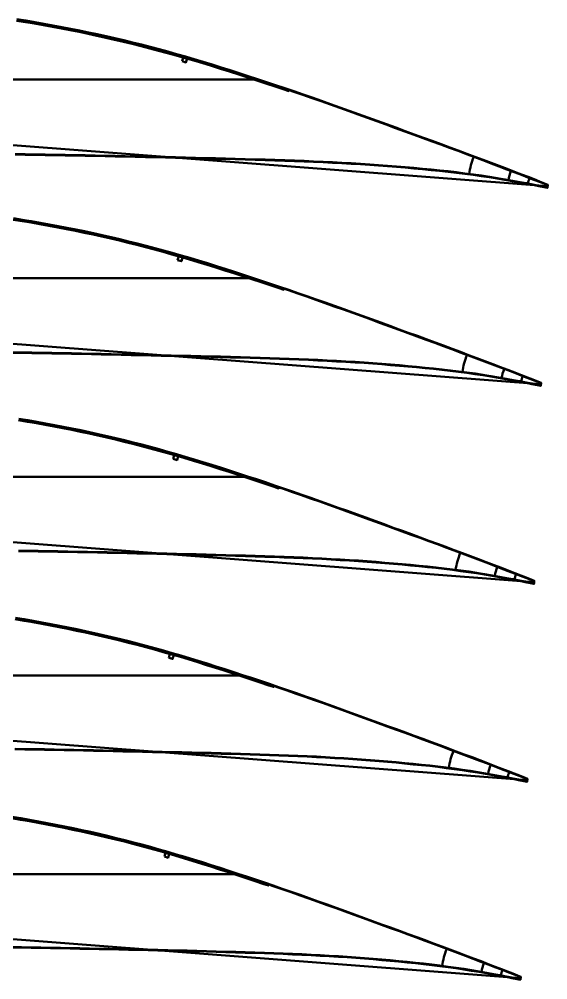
# Model space of a CAD drawing. Header units: metres. Extents: x -3 to 1074, y -15727 to -22.
# Drawn here: x 528 to 1060, y -2806 to -1839 of the extents above; entities that cross this region are included whole.
import ezdxf

# ---------------------------------------------------------------- set-up
doc = ezdxf.new("R2010")
doc.units = ezdxf.units.M
for name, color, linetype, lineweight in [('FoilLayer', 7, 'Continuous', 50), ('StringerLayer', 7, 'Continuous', 50), ('SubLayer', 7, 'Continuous', 50)]:
    doc.layers.add(name, color=color, linetype=linetype, lineweight=lineweight)

msp = doc.modelspace()

# ---------------------------------------------------------------- linework, layer by layer
at = {"layer": 'FoilLayer'}
for points in [[(524.38, -1975.81), (534.47, -1975.94), (544.55, -1976.09), (554.62, -1976.25), (564.69, -1976.41), (574.75, -1976.58), (584.8, -1976.76), (594.84, -1976.95), (604.88, -1977.16), (614.95, -1977.38), (625.03, -1977.61), (635.12, -1977.83), (645.21, -1978.05), (655.31, -1978.26), (665.39, -1978.48), (675.47, -1978.71), (685.56, -1978.94), (695.64, -1979.18), (705.71, -1979.41), (715.75, -1979.64), (725.78, -1979.89), (735.78, -1980.15), (745.79, -1980.42), (755.81, -1980.71), (765.81, -1981), (775.77, -1981.29), (785.65, -1981.59), (795.46, -1981.91), (805.24, -1982.27), (814.96, -1982.63), (824.6, -1983.02), (834.12, -1983.44), (843.6, -1983.92), (853.06, -1984.45), (862.48, -1984.99), (871.82, -1985.53), (880.98, -1986.07), (889.95, -1986.7), (898.89, -1987.43), (907.84, -1988.16), (916.69, -1988.87), (925.42, -1989.64), (934.11, -1990.5), (942.78, -1991.37), (951.36, -1992.18), (959.8, -1993.05), (968.21, -1994.06), (976.67, -1995.14), (985.08, -1996.22), (993.27, -1997.32), (1001.29, -1998.56), (1009.26, -1999.88), (1017.09, -2001.23), (1024.65, -2002.54), (1031.84, -2003.85), (1038.65, -2005.14), (1045.03, -2006.34), (1050.97, -2007.5), (1056.42, -2008.59), (1059.8, -2009.3), (1060.12, -2006.12), (1056.94, -2004.82), (1051.84, -2002.85), (1046.32, -2000.66), (1040.28, -1998.31), (1033.7, -1995.8), (1026.62, -1993.1), (1019.13, -1990.23), (1011.29, -1987.24), (1003.22, -1984.16), (995.07, -1981.09), (986.86, -1978.05), (978.54, -1974.91), (970.11, -1971.71), (961.54, -1968.53), (952.83, -1965.3), (943.98, -1962.07), (934.95, -1958.75), (925.79, -1955.4), (916.51, -1952.01), (907.17, -1948.6), (897.8, -1945.18), (888.43, -1941.77), (879.06, -1938.37), (869.69, -1934.99), (860.33, -1931.62), (850.98, -1928.27), (841.67, -1924.95), (832.4, -1921.67), (823.15, -1918.42), (813.9, -1915.21), (804.68, -1912.02), (795.48, -1908.88), (786.3, -1905.77), (777.13, -1902.7), (767.97, -1899.68), (758.81, -1896.69), (749.65, -1893.73), (740.51, -1890.81), (731.43, -1887.93), (722.42, -1885.12), (713.46, -1882.38), (704.54, -1879.71), (695.65, -1877.11), (686.77, -1874.57), (677.9, -1872.1), (669.05, -1869.69), (660.2, -1867.34), (651.36, -1865.06), (642.51, -1862.85), (633.65, -1860.7), (624.77, -1858.61), (615.87, -1856.58), (606.95, -1854.61), (598.03, -1852.69), (589.08, -1850.84), (580.12, -1849.05), (571.14, -1847.32), (562.13, -1845.64), (553.09, -1844.02), (544.03, -1842.45), (534.97, -1840.93), (525.9, -1839.47)], [(524.39, -1975.36), (534.47, -1975.49), (544.55, -1975.64), (554.63, -1975.8), (564.7, -1975.96), (574.76, -1976.13), (584.81, -1976.31), (594.85, -1976.5), (604.89, -1976.71), (614.96, -1976.93), (625.04, -1977.16), (635.13, -1977.38), (645.22, -1977.6), (655.32, -1977.81), (665.4, -1978.03), (675.48, -1978.26), (685.57, -1978.49), (695.65, -1978.73), (705.72, -1978.96), (715.77, -1979.19), (725.79, -1979.44), (735.79, -1979.7), (745.8, -1979.97), (755.82, -1980.26), (765.82, -1980.55), (775.78, -1980.84), (785.67, -1981.14), (795.48, -1981.46), (805.25, -1981.82), (814.98, -1982.18), (824.62, -1982.57), (834.15, -1982.99), (843.63, -1983.47), (853.09, -1984), (862.51, -1984.54), (871.85, -1985.08), (881.01, -1985.62), (889.98, -1986.25), (898.93, -1986.98), (907.88, -1987.71), (916.73, -1988.42), (925.47, -1989.19), (934.16, -1990.06), (942.82, -1990.92), (951.4, -1991.73), (959.86, -1992.6), (968.27, -1993.61), (976.73, -1994.7), (985.14, -1995.78), (993.34, -1996.87), (1001.36, -1998.12), (1009.34, -1999.44), (1017.17, -2000.78), (1024.73, -2002.1), (1031.93, -2003.4), (1038.74, -2004.69), (1045.12, -2005.9), (1051.05, -2007.06), (1056.52, -2008.15), (1059.89, -2008.86), (1059.95, -2006.54), (1056.78, -2005.24), (1051.67, -2003.27), (1046.15, -2001.08), (1040.12, -1998.73), (1033.54, -1996.22), (1026.46, -1993.52), (1018.97, -1990.65), (1011.12, -1987.66), (1003.06, -1984.58), (994.91, -1981.51), (986.7, -1978.47), (978.38, -1975.33), (969.96, -1972.13), (961.39, -1968.95), (952.68, -1965.72), (943.82, -1962.49), (934.8, -1959.18), (925.63, -1955.82), (916.36, -1952.43), (907.02, -1949.02), (897.65, -1945.6), (888.28, -1942.19), (878.91, -1938.79), (869.54, -1935.41), (860.18, -1932.04), (850.83, -1928.7), (841.52, -1925.38), (832.25, -1922.09), (823, -1918.85), (813.76, -1915.63), (804.53, -1912.45), (799.97, -1910.89), (799.63, -1911.88), (795, -1910.3), (785.82, -1907.19), (776.66, -1904.13), (767.5, -1901.1), (758.34, -1898.12), (749.19, -1895.16), (740.06, -1892.24), (730.99, -1889.37), (721.98, -1886.56), (713.03, -1883.82), (704.12, -1881.15), (695.23, -1878.55), (686.37, -1876.02), (677.51, -1873.55), (668.66, -1871.14), (659.83, -1868.79), (651, -1866.52), (642.16, -1864.31), (633.31, -1862.16), (624.44, -1860.07), (615.55, -1858.05), (606.64, -1856.08), (597.72, -1854.16), (588.79, -1852.31), (579.84, -1850.52), (570.87, -1848.79), (561.86, -1847.12), (552.83, -1845.5), (543.79, -1843.93), (534.73, -1842.41), (525.67, -1840.95)], [(521.02, -2175.32), (531.04, -2175.46), (541.05, -2175.6), (551.06, -2175.76), (561.07, -2175.92), (571.07, -2176.09), (581.05, -2176.27), (591.02, -2176.46), (601, -2176.66), (611, -2176.88), (621.02, -2177.11), (631.04, -2177.33), (641.07, -2177.54), (651.1, -2177.76), (661.12, -2177.97), (671.14, -2178.2), (681.16, -2178.44), (691.17, -2178.67), (701.18, -2178.9), (711.16, -2179.13), (721.12, -2179.37), (731.06, -2179.63), (741, -2179.91), (750.96, -2180.19), (760.9, -2180.48), (770.79, -2180.76), (780.61, -2181.06), (790.36, -2181.39), (800.07, -2181.74), (809.73, -2182.1), (819.3, -2182.48), (828.77, -2182.91), (838.19, -2183.38), (847.59, -2183.91), (856.95, -2184.45), (866.22, -2184.98), (875.32, -2185.52), (884.24, -2186.14), (893.12, -2186.87), (902.01, -2187.59), (910.81, -2188.3), (919.48, -2189.06), (928.12, -2189.92), (936.73, -2190.78), (945.25, -2191.59), (953.64, -2192.45), (962, -2193.45), (970.4, -2194.53), (978.76, -2195.61), (986.9, -2196.69), (994.87, -2197.93), (1002.79, -2199.24), (1010.56, -2200.58), (1018.08, -2201.88), (1025.22, -2203.18), (1031.99, -2204.46), (1038.33, -2205.66), (1044.22, -2206.81), (1049.65, -2207.89), (1053, -2208.6), (1053.32, -2205.44), (1050.16, -2204.15), (1045.09, -2202.19), (1039.6, -2200.01), (1033.6, -2197.68), (1027.07, -2195.19), (1020.03, -2192.5), (1012.59, -2189.65), (1004.8, -2186.68), (996.78, -2183.62), (988.69, -2180.57), (980.53, -2177.55), (972.26, -2174.43), (963.89, -2171.25), (955.37, -2168.09), (946.72, -2164.88), (937.92, -2161.67), (928.96, -2158.38), (919.85, -2155.04), (910.63, -2151.68), (901.35, -2148.29), (892.04, -2144.89), (882.73, -2141.5), (873.42, -2138.12), (864.11, -2134.76), (854.81, -2131.42), (845.52, -2128.09), (836.27, -2124.79), (827.06, -2121.53), (817.86, -2118.31), (808.68, -2115.11), (799.51, -2111.95), (790.37, -2108.82), (781.25, -2105.73), (772.14, -2102.69), (763.04, -2099.68), (753.94, -2096.71), (744.84, -2093.77), (735.76, -2090.87), (726.74, -2088.01), (717.79, -2085.22), (708.88, -2082.5), (700.02, -2079.84), (691.18, -2077.26), (682.36, -2074.74), (673.55, -2072.28), (664.75, -2069.88), (655.97, -2067.55), (647.18, -2065.29), (638.39, -2063.09), (629.58, -2060.95), (620.76, -2058.88), (611.92, -2056.86), (603.06, -2054.9), (594.19, -2053), (585.3, -2051.16), (576.4, -2049.38), (567.48, -2047.66), (558.52, -2045.99), (549.54, -2044.38), (540.54, -2042.82), (531.54, -2041.31), (522.53, -2039.86)], [(521.02, -2174.87), (531.05, -2175.01), (541.06, -2175.15), (551.07, -2175.31), (561.08, -2175.47), (571.07, -2175.64), (581.06, -2175.82), (591.03, -2176.01), (601.01, -2176.21), (611.01, -2176.43), (621.03, -2176.66), (631.05, -2176.88), (641.08, -2177.09), (651.11, -2177.31), (661.13, -2177.52), (671.15, -2177.75), (681.17, -2177.99), (691.18, -2178.22), (701.19, -2178.45), (711.17, -2178.68), (721.13, -2178.92), (731.07, -2179.18), (741.02, -2179.46), (750.97, -2179.74), (760.91, -2180.03), (770.8, -2180.31), (780.62, -2180.61), (790.38, -2180.94), (800.09, -2181.29), (809.75, -2181.65), (819.32, -2182.04), (828.8, -2182.46), (838.21, -2182.93), (847.61, -2183.46), (856.97, -2184), (866.25, -2184.53), (875.35, -2185.07), (884.27, -2185.69), (893.16, -2186.42), (902.05, -2187.15), (910.85, -2187.85), (919.53, -2188.61), (928.16, -2189.47), (936.77, -2190.33), (945.3, -2191.14), (953.7, -2192), (962.05, -2193.01), (970.46, -2194.09), (978.82, -2195.16), (986.97, -2196.25), (994.94, -2197.48), (1002.86, -2198.8), (1010.64, -2200.13), (1018.16, -2201.44), (1025.31, -2202.74), (1032.07, -2204.02), (1038.42, -2205.22), (1044.31, -2206.37), (1049.74, -2207.45), (1053.09, -2208.16), (1053.15, -2205.85), (1050, -2204.57), (1044.92, -2202.61), (1039.44, -2200.43), (1033.44, -2198.1), (1026.9, -2195.61), (1019.87, -2192.93), (1012.43, -2190.07), (1004.64, -2187.1), (996.62, -2184.04), (988.53, -2180.99), (980.37, -2177.97), (972.1, -2174.85), (963.73, -2171.67), (955.22, -2168.51), (946.57, -2165.31), (937.77, -2162.09), (928.8, -2158.8), (919.69, -2155.46), (910.48, -2152.1), (901.2, -2148.71), (891.89, -2145.31), (882.58, -2141.92), (873.27, -2138.55), (863.96, -2135.19), (854.66, -2131.84), (845.37, -2128.52), (836.12, -2125.22), (826.91, -2121.96), (817.72, -2118.73), (808.53, -2115.54), (799.37, -2112.37), (794.83, -2110.82), (794.49, -2111.81), (789.89, -2110.24), (780.78, -2107.16), (771.67, -2104.11), (762.57, -2101.11), (753.48, -2098.14), (744.38, -2095.2), (735.31, -2092.3), (726.29, -2089.44), (717.35, -2086.65), (708.45, -2083.93), (699.6, -2081.28), (690.77, -2078.7), (681.96, -2076.18), (673.16, -2073.72), (664.37, -2071.33), (655.59, -2069), (646.82, -2066.74), (638.04, -2064.55), (629.24, -2062.41), (620.43, -2060.34), (611.59, -2058.32), (602.75, -2056.37), (593.88, -2054.47), (585.01, -2052.63), (576.12, -2050.85), (567.2, -2049.13), (558.26, -2047.47), (549.28, -2045.85), (540.29, -2044.29), (531.3, -2042.79), (522.3, -2041.34)], [(527.61, -2374.97), (537.56, -2375.12), (547.5, -2375.27), (557.45, -2375.43), (567.38, -2375.6), (577.3, -2375.77), (587.21, -2375.96), (597.12, -2376.17), (607.05, -2376.39), (617.01, -2376.61), (626.97, -2376.83), (636.93, -2377.04), (646.9, -2377.25), (656.85, -2377.47), (666.8, -2377.7), (676.76, -2377.93), (686.71, -2378.16), (696.65, -2378.39), (706.57, -2378.62), (716.46, -2378.86), (726.34, -2379.12), (736.22, -2379.39), (746.11, -2379.67), (755.98, -2379.96), (765.81, -2380.24), (775.57, -2380.54), (785.26, -2380.86), (794.9, -2381.21), (804.51, -2381.57), (814.01, -2381.95), (823.42, -2382.37), (832.78, -2382.85), (842.11, -2383.36), (851.41, -2383.9), (860.63, -2384.43), (869.67, -2384.96), (878.53, -2385.58), (887.36, -2386.3), (896.19, -2387.03), (904.93, -2387.73), (913.55, -2388.49), (922.12, -2389.34), (930.68, -2390.2), (939.15, -2391), (947.49, -2391.85), (955.78, -2392.85), (964.13, -2393.92), (972.44, -2394.99), (980.53, -2396.07), (988.44, -2397.29), (996.31, -2398.6), (1004.04, -2399.93), (1011.5, -2401.22), (1018.6, -2402.51), (1025.32, -2403.79), (1031.62, -2404.98), (1037.48, -2406.12), (1042.87, -2407.2), (1046.2, -2407.9), (1046.52, -2404.76), (1043.38, -2403.48), (1038.34, -2401.53), (1032.89, -2399.37), (1026.93, -2397.05), (1020.43, -2394.57), (1013.44, -2391.91), (1006.05, -2389.07), (998.31, -2386.12), (990.34, -2383.08), (982.3, -2380.05), (974.2, -2377.05), (965.98, -2373.94), (957.66, -2370.79), (949.2, -2367.65), (940.61, -2364.46), (931.86, -2361.27), (922.96, -2358), (913.91, -2354.69), (904.75, -2351.34), (895.53, -2347.98), (886.28, -2344.6), (877.03, -2341.23), (867.78, -2337.88), (858.53, -2334.54), (849.29, -2331.22), (840.06, -2327.91), (830.87, -2324.63), (821.72, -2321.39), (812.58, -2318.19), (803.46, -2315.01), (794.35, -2311.87), (785.27, -2308.76), (776.21, -2305.7), (767.16, -2302.67), (758.11, -2299.68), (749.07, -2296.73), (740.03, -2293.81), (731.01, -2290.93), (722.05, -2288.09), (713.15, -2285.31), (704.3, -2282.61), (695.5, -2279.97), (686.72, -2277.4), (677.96, -2274.9), (669.2, -2272.46), (660.46, -2270.08), (651.73, -2267.76), (643, -2265.51), (634.27, -2263.33), (625.52, -2261.21), (616.75, -2259.14), (607.97, -2257.14), (599.17, -2255.19), (590.35, -2253.3), (581.52, -2251.47), (572.68, -2249.7), (563.81, -2247.99), (554.91, -2246.34), (545.99, -2244.74), (537.05, -2243.18), (528.1, -2241.69)], [(527.62, -2374.52), (537.56, -2374.67), (547.51, -2374.82), (557.45, -2374.98), (567.39, -2375.15), (577.31, -2375.32), (587.22, -2375.51), (597.13, -2375.72), (607.06, -2375.94), (617.02, -2376.16), (626.98, -2376.38), (636.94, -2376.59), (646.91, -2376.8), (656.86, -2377.02), (666.81, -2377.25), (676.77, -2377.48), (686.72, -2377.71), (696.66, -2377.94), (706.58, -2378.17), (716.47, -2378.41), (726.35, -2378.67), (736.23, -2378.94), (746.12, -2379.22), (756, -2379.51), (765.83, -2379.79), (775.58, -2380.09), (785.27, -2380.41), (794.92, -2380.76), (804.52, -2381.12), (814.03, -2381.5), (823.44, -2381.92), (832.8, -2382.4), (842.14, -2382.91), (851.44, -2383.45), (860.66, -2383.98), (869.7, -2384.52), (878.56, -2385.14), (887.39, -2385.86), (896.23, -2386.58), (904.97, -2387.28), (913.59, -2388.04), (922.17, -2388.89), (930.73, -2389.75), (939.19, -2390.55), (947.54, -2391.4), (955.84, -2392.4), (964.19, -2393.48), (972.5, -2394.54), (980.59, -2395.62), (988.51, -2396.85), (996.39, -2398.16), (1004.11, -2399.48), (1011.58, -2400.78), (1018.69, -2402.07), (1025.41, -2403.35), (1031.71, -2404.54), (1037.57, -2405.68), (1042.96, -2406.76), (1046.29, -2407.46), (1046.35, -2405.17), (1043.22, -2403.9), (1038.18, -2401.95), (1032.72, -2399.79), (1026.77, -2397.47), (1020.27, -2394.99), (1013.28, -2392.33), (1005.89, -2389.49), (998.15, -2386.54), (990.18, -2383.5), (982.14, -2380.47), (974.04, -2377.47), (965.82, -2374.37), (957.51, -2371.21), (949.05, -2368.07), (940.45, -2364.89), (931.71, -2361.69), (922.8, -2358.42), (913.75, -2355.11), (904.6, -2351.76), (895.38, -2348.4), (886.13, -2345.02), (876.88, -2341.66), (867.63, -2338.3), (858.38, -2334.96), (849.14, -2331.64), (839.91, -2328.33), (830.72, -2325.06), (821.57, -2321.82), (812.43, -2318.61), (803.31, -2315.44), (794.21, -2312.29), (789.7, -2310.75), (789.36, -2311.75), (784.79, -2310.18), (775.73, -2307.12), (766.69, -2304.09), (757.65, -2301.11), (748.61, -2298.16), (739.57, -2295.24), (730.56, -2292.36), (721.6, -2289.52), (712.71, -2286.75), (703.87, -2284.05), (695.08, -2281.41), (686.31, -2278.85), (677.55, -2276.34), (668.81, -2273.9), (660.08, -2271.53), (651.36, -2269.21), (642.64, -2266.97), (633.91, -2264.79), (625.18, -2262.67), (616.42, -2260.61), (607.64, -2258.6), (598.85, -2256.66), (590.05, -2254.77), (581.23, -2252.94), (572.4, -2251.18), (563.54, -2249.47), (554.65, -2247.81), (545.74, -2246.21), (536.8, -2244.66), (527.87, -2243.17)], [(524.18, -2574.48), (534.06, -2574.63), (543.94, -2574.78), (553.82, -2574.94), (563.69, -2575.11), (573.54, -2575.28), (583.39, -2575.47), (593.24, -2575.67), (603.11, -2575.89), (613, -2576.11), (622.89, -2576.33), (632.79, -2576.54), (642.69, -2576.75), (652.58, -2576.97), (662.47, -2577.19), (672.36, -2577.42), (682.25, -2577.66), (692.12, -2577.88), (701.98, -2578.11), (711.81, -2578.35), (721.62, -2578.6), (731.43, -2578.88), (741.26, -2579.16), (751.07, -2579.44), (760.83, -2579.72), (770.53, -2580.02), (780.15, -2580.33), (789.74, -2580.68), (799.28, -2581.04), (808.72, -2581.42), (818.07, -2581.84), (827.36, -2582.31), (836.64, -2582.82), (845.88, -2583.36), (855.04, -2583.88), (864.02, -2584.41), (872.82, -2585.03), (881.59, -2585.74), (890.36, -2586.46), (899.05, -2587.16), (907.61, -2587.91), (916.13, -2588.76), (924.63, -2589.61), (933.04, -2590.41), (941.33, -2591.25), (949.57, -2592.25), (957.87, -2593.31), (966.12, -2594.37), (974.15, -2595.44), (982.02, -2596.66), (989.84, -2597.96), (997.51, -2599.28), (1004.93, -2600.57), (1011.98, -2601.85), (1018.66, -2603.11), (1024.92, -2604.3), (1030.73, -2605.43), (1036.09, -2606.5), (1039.4, -2607.2), (1039.71, -2604.08), (1036.6, -2602.81), (1031.59, -2600.87), (1026.17, -2598.72), (1020.25, -2596.42), (1013.8, -2593.96), (1006.86, -2591.31), (999.51, -2588.49), (991.82, -2585.56), (983.91, -2582.54), (975.92, -2579.53), (967.86, -2576.55), (959.7, -2573.46), (951.44, -2570.33), (943.03, -2567.21), (934.49, -2564.04), (925.81, -2560.87), (916.96, -2557.62), (907.96, -2554.33), (898.87, -2551.01), (889.71, -2547.66), (880.52, -2544.31), (871.33, -2540.96), (862.14, -2537.63), (852.95, -2534.31), (843.77, -2531.01), (834.6, -2527.73), (825.47, -2524.47), (816.38, -2521.25), (807.3, -2518.07), (798.23, -2514.91), (789.19, -2511.79), (780.17, -2508.71), (771.16, -2505.66), (762.17, -2502.65), (753.18, -2499.68), (744.2, -2496.75), (735.22, -2493.85), (726.26, -2490.99), (717.35, -2488.17), (708.51, -2485.41), (699.73, -2482.72), (690.98, -2480.1), (682.26, -2477.55), (673.55, -2475.06), (664.85, -2472.64), (656.17, -2470.27), (647.49, -2467.97), (638.82, -2465.74), (630.15, -2463.57), (621.45, -2461.46), (612.74, -2459.41), (604.02, -2457.42), (595.27, -2455.48), (586.51, -2453.61), (577.74, -2451.79), (568.96, -2450.03), (560.15, -2448.33), (551.31, -2446.69), (542.44, -2445.1), (533.56, -2443.55), (524.67, -2442.07)], [(524.19, -2574.03), (534.07, -2574.18), (543.95, -2574.33), (553.83, -2574.49), (563.7, -2574.66), (573.55, -2574.83), (583.4, -2575.02), (593.25, -2575.22), (603.12, -2575.44), (613.01, -2575.66), (622.9, -2575.88), (632.8, -2576.09), (642.7, -2576.3), (652.59, -2576.52), (662.48, -2576.74), (672.37, -2576.97), (682.26, -2577.21), (692.13, -2577.43), (701.99, -2577.66), (711.82, -2577.9), (721.63, -2578.15), (731.45, -2578.43), (741.27, -2578.71), (751.08, -2578.99), (760.85, -2579.27), (770.54, -2579.57), (780.17, -2579.88), (789.75, -2580.23), (799.29, -2580.59), (808.74, -2580.97), (818.09, -2581.39), (827.39, -2581.86), (836.66, -2582.37), (845.9, -2582.91), (855.06, -2583.43), (864.05, -2583.96), (872.85, -2584.58), (881.63, -2585.3), (890.4, -2586.01), (899.09, -2586.71), (907.65, -2587.46), (916.17, -2588.31), (924.68, -2589.16), (933.09, -2589.96), (941.38, -2590.81), (949.63, -2591.8), (957.93, -2592.87), (966.18, -2593.93), (974.22, -2595), (982.09, -2596.22), (989.91, -2597.52), (997.59, -2598.83), (1005.01, -2600.12), (1012.07, -2601.41), (1018.74, -2602.67), (1025, -2603.85), (1030.82, -2604.99), (1036.18, -2606.06), (1039.49, -2606.76), (1039.54, -2604.49), (1036.43, -2603.23), (1031.43, -2601.29), (1026.01, -2599.14), (1020.09, -2596.84), (1013.64, -2594.38), (1006.7, -2591.73), (999.35, -2588.91), (991.66, -2585.98), (983.75, -2582.96), (975.76, -2579.95), (967.7, -2576.97), (959.54, -2573.88), (951.28, -2570.75), (942.88, -2567.63), (934.34, -2564.47), (925.65, -2561.29), (916.8, -2558.05), (907.81, -2554.75), (898.72, -2551.43), (889.56, -2548.09), (880.37, -2544.73), (871.18, -2541.39), (861.98, -2538.05), (852.8, -2534.74), (843.62, -2531.44), (834.45, -2528.15), (825.32, -2524.9), (816.23, -2521.68), (807.15, -2518.49), (798.09, -2515.34), (789.04, -2512.22), (784.57, -2510.69), (784.23, -2511.68), (779.68, -2510.13), (770.69, -2507.08), (761.7, -2504.08), (752.72, -2501.11), (743.74, -2498.18), (734.76, -2495.28), (725.8, -2492.42), (716.91, -2489.6), (708.08, -2486.84), (699.3, -2484.16), (690.56, -2481.54), (681.84, -2478.99), (673.15, -2476.51), (664.46, -2474.08), (655.78, -2471.72), (647.12, -2469.42), (638.46, -2467.19), (629.79, -2465.02), (621.11, -2462.92), (612.41, -2460.87), (603.69, -2458.88), (594.96, -2456.95), (586.21, -2455.07), (577.45, -2453.26), (568.67, -2451.5), (559.87, -2449.81), (551.04, -2448.16), (542.19, -2446.57), (533.31, -2445.03), (524.43, -2443.55)], [(520.75, -2774), (530.57, -2774.14), (540.39, -2774.29), (550.2, -2774.45), (560, -2774.61), (569.79, -2774.79), (579.57, -2774.98), (589.36, -2775.18), (599.16, -2775.4), (608.99, -2775.62), (618.82, -2775.83), (628.65, -2776.04), (638.49, -2776.25), (648.31, -2776.46), (658.14, -2776.69), (667.96, -2776.92), (677.78, -2777.15), (687.59, -2777.37), (697.38, -2777.6), (707.15, -2777.84), (716.9, -2778.09), (726.65, -2778.36), (736.41, -2778.64), (746.16, -2778.92), (755.86, -2779.2), (765.49, -2779.49), (775.05, -2779.81), (784.57, -2780.15), (794.05, -2780.51), (803.43, -2780.89), (812.72, -2781.3), (821.95, -2781.77), (831.16, -2782.28), (840.34, -2782.81), (849.44, -2783.33), (858.36, -2783.86), (867.11, -2784.47), (875.82, -2785.18), (884.54, -2785.9), (893.17, -2786.59), (901.67, -2787.33), (910.14, -2788.18), (918.58, -2789.02), (926.94, -2789.81), (935.17, -2790.66), (943.36, -2791.64), (951.6, -2792.7), (959.8, -2793.75), (967.78, -2794.82), (975.59, -2796.03), (983.36, -2797.32), (990.98, -2798.63), (998.35, -2799.91), (1005.36, -2801.18), (1011.99, -2802.44), (1018.21, -2803.61), (1023.99, -2804.74), (1029.31, -2805.8), (1032.6, -2806.5), (1032.91, -2803.39), (1029.81, -2802.13), (1024.84, -2800.21), (1019.46, -2798.08), (1013.58, -2795.79), (1007.17, -2793.34), (1000.27, -2790.71), (992.97, -2787.91), (985.33, -2785), (977.47, -2782), (969.53, -2779.01), (961.53, -2776.05), (953.42, -2772.98), (945.21, -2769.87), (936.86, -2766.77), (928.38, -2763.63), (919.75, -2760.47), (910.96, -2757.25), (902.02, -2753.98), (892.99, -2750.67), (883.89, -2747.35), (874.76, -2744.02), (865.63, -2740.7), (856.5, -2737.38), (847.37, -2734.09), (838.25, -2730.81), (829.14, -2727.55), (820.07, -2724.31), (811.04, -2721.11), (802.02, -2717.95), (793.01, -2714.82), (784.03, -2711.71), (775.06, -2708.65), (766.12, -2705.62), (757.18, -2702.64), (748.26, -2699.69), (739.33, -2696.77), (730.41, -2693.89), (721.51, -2691.04), (712.66, -2688.24), (703.88, -2685.51), (695.15, -2682.84), (686.46, -2680.23), (677.79, -2677.7), (669.14, -2675.22), (660.5, -2672.81), (651.87, -2670.46), (643.26, -2668.18), (634.64, -2665.96), (626.02, -2663.8), (617.39, -2661.71), (608.73, -2659.67), (600.06, -2657.7), (591.38, -2655.77), (582.68, -2653.91), (573.96, -2652.1), (565.24, -2650.36), (556.48, -2648.67), (547.7, -2647.04), (538.89, -2645.45), (530.07, -2643.92), (521.24, -2642.45)], [(520.76, -2773.55), (530.58, -2773.69), (540.39, -2773.84), (550.21, -2774), (560.01, -2774.16), (569.8, -2774.34), (579.58, -2774.53), (589.37, -2774.73), (599.17, -2774.95), (609, -2775.17), (618.83, -2775.38), (628.66, -2775.59), (638.5, -2775.8), (648.32, -2776.01), (658.15, -2776.24), (667.97, -2776.47), (677.79, -2776.7), (687.6, -2776.92), (697.39, -2777.15), (707.16, -2777.39), (716.91, -2777.64), (726.66, -2777.91), (736.42, -2778.19), (746.17, -2778.47), (755.87, -2778.75), (765.5, -2779.04), (775.06, -2779.36), (784.59, -2779.7), (794.06, -2780.06), (803.45, -2780.44), (812.74, -2780.85), (821.97, -2781.32), (831.19, -2781.83), (840.37, -2782.36), (849.47, -2782.88), (858.4, -2783.41), (867.14, -2784.02), (875.86, -2784.73), (884.57, -2785.45), (893.2, -2786.14), (901.71, -2786.89), (910.18, -2787.73), (918.63, -2788.57), (926.99, -2789.37), (935.22, -2790.21), (943.41, -2791.2), (951.66, -2792.26), (959.86, -2793.31), (967.85, -2794.37), (975.66, -2795.59), (983.44, -2796.88), (991.06, -2798.19), (998.43, -2799.46), (1005.44, -2800.74), (1012.08, -2802), (1018.3, -2803.17), (1024.08, -2804.3), (1029.4, -2805.36), (1032.69, -2806.06), (1032.74, -2803.81), (1029.65, -2802.55), (1024.68, -2800.63), (1019.3, -2798.5), (1013.42, -2796.21), (1007.01, -2793.76), (1000.11, -2791.13), (992.81, -2788.33), (985.17, -2785.42), (977.31, -2782.42), (969.37, -2779.43), (961.37, -2776.47), (953.26, -2773.4), (945.06, -2770.29), (936.71, -2767.19), (928.22, -2764.05), (919.6, -2760.89), (910.8, -2757.67), (901.87, -2754.4), (892.84, -2751.1), (883.74, -2747.78), (874.61, -2744.44), (865.47, -2741.12), (856.34, -2737.81), (847.22, -2734.51), (838.1, -2731.23), (828.99, -2727.97), (819.92, -2724.74), (810.89, -2721.54), (801.87, -2718.38), (792.87, -2715.24), (783.88, -2712.14), (779.43, -2710.62), (779.09, -2711.61), (774.58, -2710.07), (765.64, -2707.05), (756.71, -2704.06), (747.79, -2701.11), (738.87, -2698.2), (729.95, -2695.32), (721.05, -2692.47), (712.21, -2689.68), (703.44, -2686.94), (694.72, -2684.27), (686.04, -2681.67), (677.38, -2679.14), (668.74, -2676.67), (660.11, -2674.26), (651.49, -2671.91), (642.88, -2669.63), (634.28, -2667.41), (625.67, -2665.26), (617.04, -2663.17), (608.4, -2661.14), (599.74, -2659.16), (591.06, -2657.24), (582.37, -2655.38), (573.67, -2653.57), (564.95, -2651.83), (556.21, -2650.14), (547.44, -2648.51), (538.64, -2646.93), (529.82, -2645.4), (521, -2643.93)]]:
    msp.add_lwpolyline(points, dxfattribs=at)
at = {"layer": 'StringerLayer'}
for points in [[(692.27, -1881.85), (696.11, -1882.97), (697.23, -1879.14), (693.39, -1878.01), (692.27, -1881.85)], [(687.8, -2082), (691.64, -2083.12), (692.77, -2079.28), (688.93, -2078.16), (687.8, -2082)], [(683.34, -2282.14), (687.18, -2283.27), (688.3, -2279.43), (684.46, -2278.31), (683.34, -2282.14)], [(678.87, -2482.29), (682.71, -2483.41), (683.84, -2479.58), (680, -2478.45), (678.87, -2482.29)], [(674.41, -2682.44), (678.25, -2683.56), (679.37, -2679.72), (675.53, -2678.6), (674.41, -2682.44)]]:
    msp.add_lwpolyline(points, dxfattribs=at)
at = {"layer": 'SubLayer'}
for p, q in [((764.12, -1900), (14.89, -1900)), ((-3.18, -1925.91), (1060, -2007.71)), ((759.18, -2100), (14.81, -2100)), ((-3.16, -2125.74), (1053.2, -2207.02)), ((754.25, -2300), (14.73, -2300)), ((-3.13, -2325.57), (1046.39, -2406.33)), ((749.32, -2500), (14.65, -2500)), ((-3.11, -2525.41), (1039.59, -2605.64)), ((744.38, -2700), (14.57, -2700)), ((-3.09, -2725.24), (1032.79, -2804.95))]:
    msp.add_line(p, q, dxfattribs=at)
for centre, radius, start, end in [((1060, -2007.71), 80, 158.26416, 171.03209), ((1060, -2007.71), 40, 157.24106, 170.86399), ((1060, -2007.71), 20, 155.41249, 172.11068), ((1053.2, -2207.02), 80, 158.27291, 171.04062), ((1053.2, -2207.02), 40, 157.25665, 170.85529), ((1053.2, -2207.02), 20, 155.44224, 172.08432), ((1046.39, -2406.33), 80, 158.28165, 171.04915), ((1046.39, -2406.33), 40, 157.27224, 170.8466), ((1046.39, -2406.33), 20, 155.47199, 172.05796), ((1039.59, -2605.64), 80, 158.29039, 171.05768), ((1039.59, -2605.64), 40, 157.28783, 170.8379), ((1039.59, -2605.64), 20, 155.50174, 172.03159), ((1032.79, -2804.95), 80, 158.29914, 171.06621), ((1032.79, -2804.95), 40, 157.30342, 170.8292), ((1032.79, -2804.95), 20, 155.53149, 172.00523)]:
    msp.add_arc(centre, radius, start, end, dxfattribs=at)

doc.saveas('drawing.dxf')
